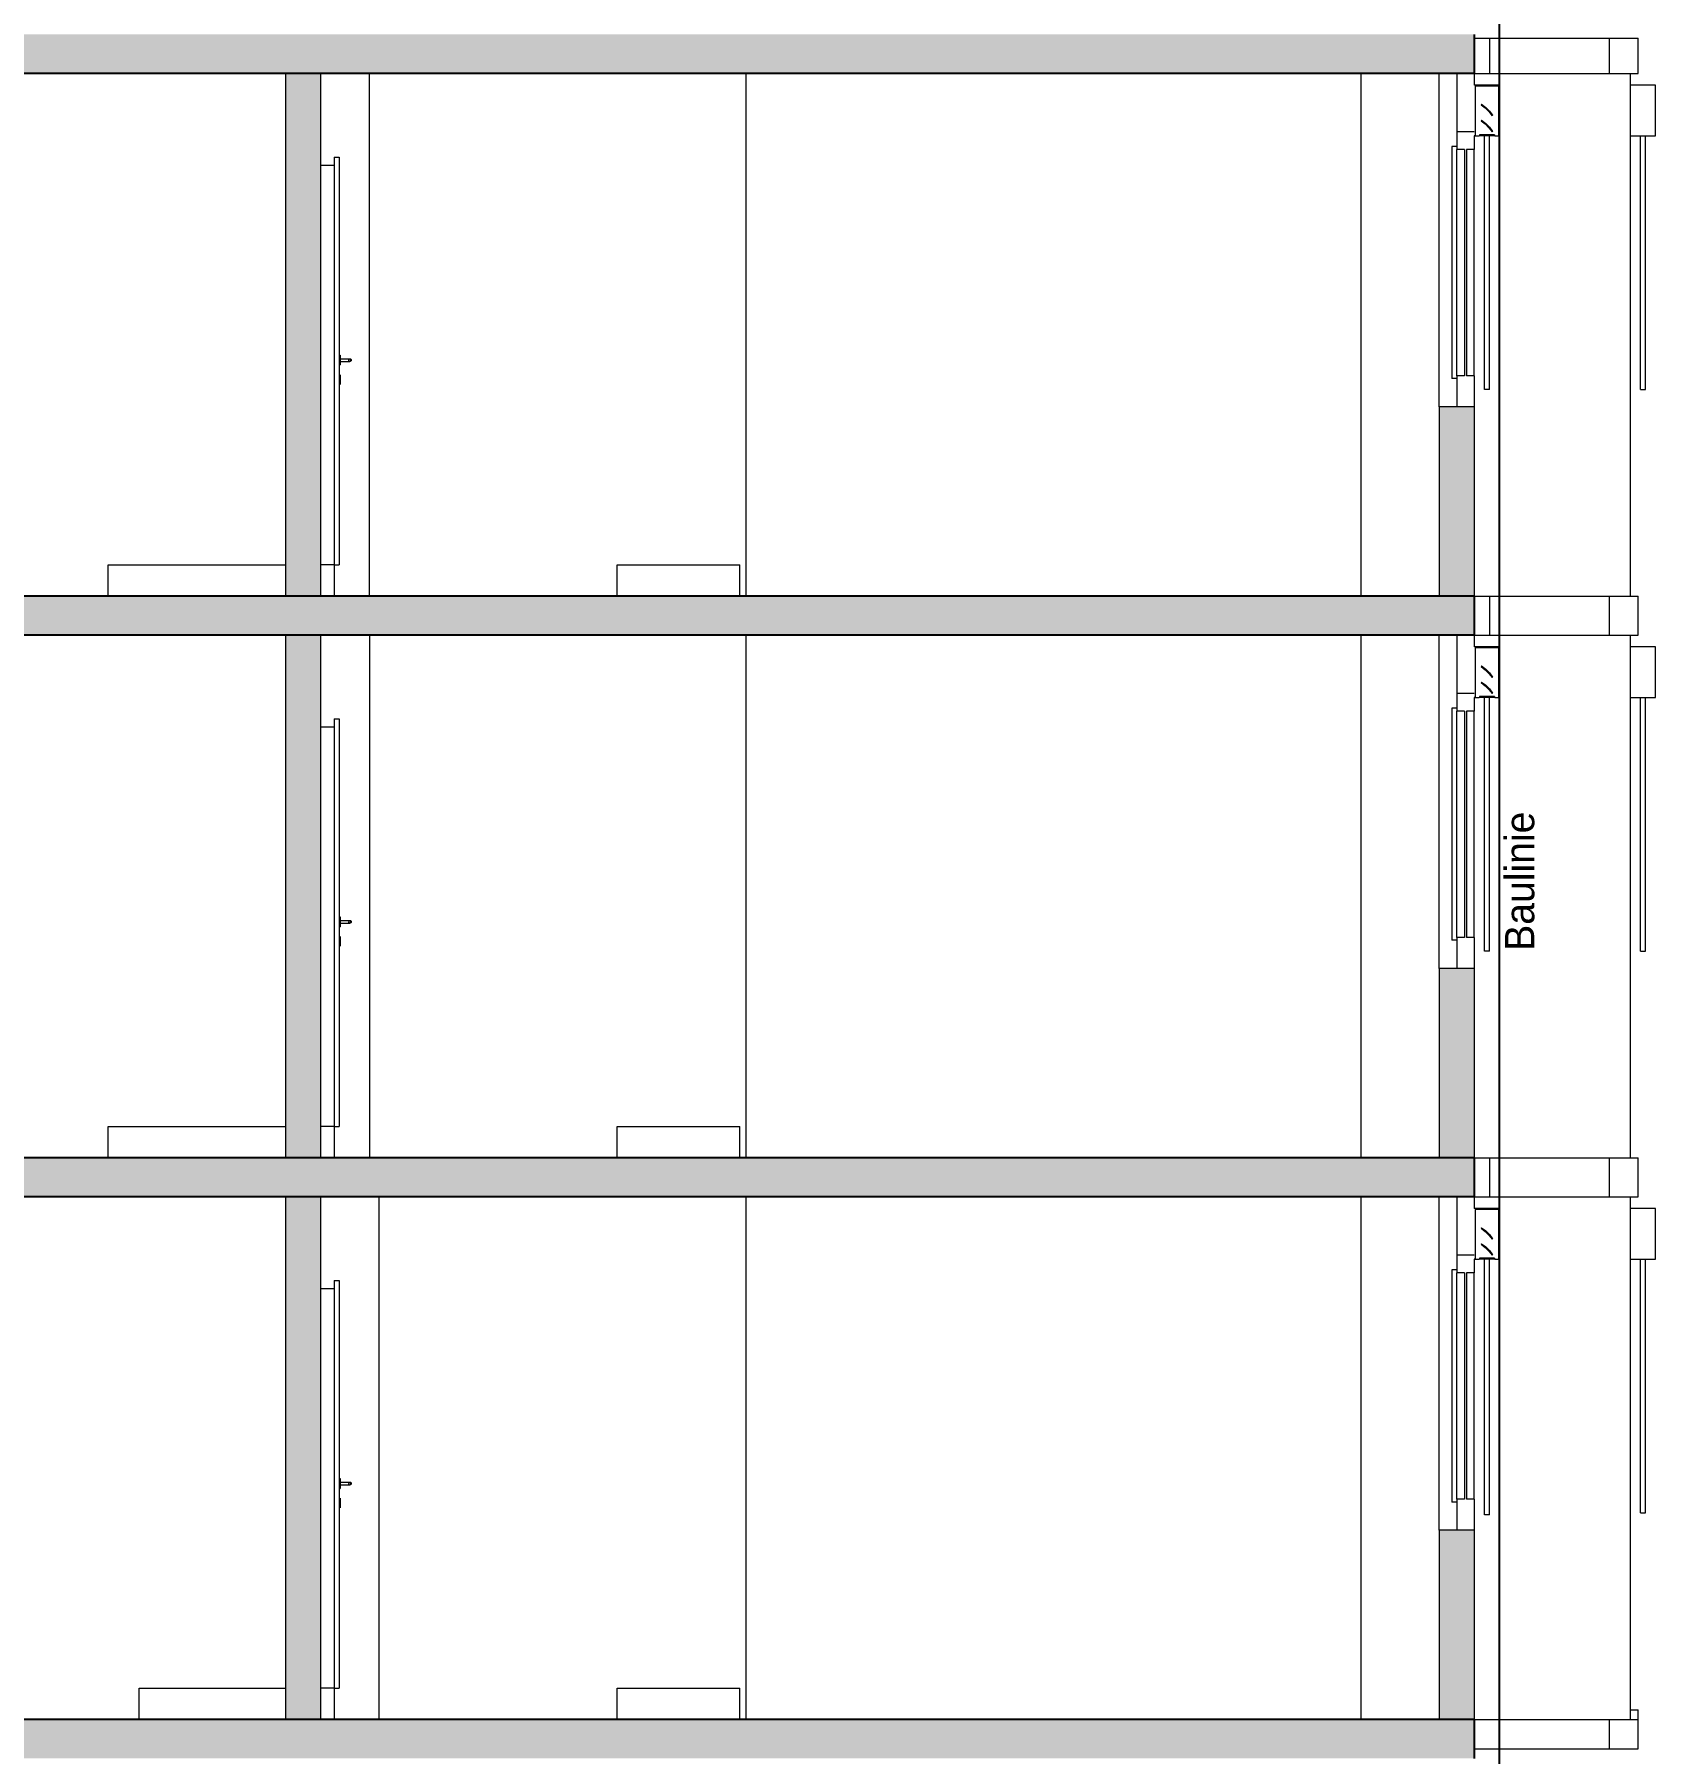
# Model space of a CAD drawing. Header units: metres. Extents: x -35.7 to 3.2, y -7 to 21.9.
# Drawn here: x -7.51 to 0.8, y 2.7 to 11.51 of the extents above; entities that cross this region are included whole.
import ezdxf

# ---------------------------------------------------------------- set-up
doc = ezdxf.new("R2010")
doc.units = ezdxf.units.M
doc.header["$MEASUREMENT"] = 0
for name, color, linetype in [('B_Schnitt B Garagenrampe RB_1_110 Wand Aussen', 7, 'Continuous'), ('B_Schnitt B Garagenrampe RB_1_120 Wand Innen tragend', 7, 'Continuous'), ('B_Schnitt B Garagenrampe RB_1_210 Decke', 7, 'Continuous'), ('B_Schnitt B Garagenrampe RB_1_270 Deckendurchbruchsymbol', 7, 'Continuous'), ('B_Schnitt B Garagenrampe RB_1_840 Baulinien', 7, 'Continuous'), ('B_Schnitt B Garagenrampe RB_1_Neubau_840 Baulinien', 7, 'Continuous')]:
    doc.layers.add(name, color=color, linetype=linetype)
doc.styles.add('ERSTELLTER_STIL_1', font='')
doc.styles.get('ERSTELLTER_STIL_1').set_extended_font_data('Eurostile')

msp = doc.modelspace()

# ---------------------------------------------------------------- hatches: boundary and pattern name
at = {"layer": 'B_Schnitt B Garagenrampe RB_1_110 Wand Aussen', "linetype": 'Continuous', "lineweight": 0, "true_color": 0x000000}
for points in [[(-0.13, 8.63), (-0.13, 9.6), (-0.31, 9.6), (-0.31, 8.63)], [(-0.13, 5.75), (-0.13, 6.72), (-0.31, 6.72), (-0.31, 5.75)], [(-0.13, 2.87), (-0.13, 3.84), (-0.31, 3.84), (-0.31, 2.87)]]:
    msp.add_hatch(color=18, dxfattribs=at).paths.add_polyline_path(points)
at = {"layer": 'B_Schnitt B Garagenrampe RB_1_120 Wand Innen tragend', "linetype": 'Continuous', "lineweight": 0, "true_color": 0x000000}
for points in [[(-6.045, 11.31), (-6.225, 11.31), (-6.225, 8.63), (-6.045, 8.63)], [(-6.045, 8.43), (-6.225, 8.43), (-6.225, 5.75), (-6.045, 5.75)], [(-6.045, 5.55), (-6.225, 5.55), (-6.225, 2.87), (-6.045, 2.87)]]:
    msp.add_hatch(color=18, dxfattribs=at).paths.add_polyline_path(points)
at = {"layer": 'B_Schnitt B Garagenrampe RB_1_210 Decke', "linetype": 'Continuous', "lineweight": 0, "true_color": 0x000000}
for points in [[(-14.87, 11.51), (-14.87, 11.31), (-0.13, 11.31), (-0.13, 11.51)], [(-14.87, 8.43), (-0.13, 8.43), (-0.13, 8.63), (-14.87, 8.63)], [(-14.87, 5.55), (-0.13, 5.55), (-0.13, 5.75), (-14.87, 5.75)], [(-14.87, 2.67), (-0.13, 2.67), (-0.13, 2.87), (-14.87, 2.87)]]:
    msp.add_hatch(color=18, dxfattribs=at).paths.add_polyline_path(points)

# ---------------------------------------------------------------- linework, layer by layer
at = {"layer": 'B_Schnitt B Garagenrampe RB_1_110 Wand Aussen', "color": 7, "linetype": 'Continuous', "lineweight": 18, "ltscale": 1000}
for p, q in [((-0.71, 8.63), (-0.71, 11.31)), ((-0.31, 9.6), (-0.31, 11.31)), ((0.67, 11.31), (0.67, 8.63)), ((-0.31, 9.6), (-0.31, 8.63)), ((-0.13, 9.6), (-0.13, 8.63)), ((-0.71, 5.75), (-0.71, 8.43)), ((-0.31, 6.72), (-0.31, 8.43)), ((0.67, 8.43), (0.67, 5.75)), ((-0.31, 6.72), (-0.31, 5.75)), ((-0.13, 6.72), (-0.13, 5.75)), ((-0.71, 2.87), (-0.71, 5.55)), ((-0.31, 3.84), (-0.31, 5.55)), ((0.67, 5.55), (0.67, 2.87)), ((-0.31, 3.84), (-0.31, 2.87)), ((-0.13, 3.84), (-0.13, 2.87))]:
    msp.add_line(p, q, dxfattribs=at)
at = {"layer": 'B_Schnitt B Garagenrampe RB_1_110 Wand Aussen', "color": 7, "linetype": 'Continuous', "lineweight": 13, "ltscale": 1000}
for p, q in [((-0.22, 11.31), (-0.22, 10.92)), ((-0.13, 11.31), (-0.13, 11.25)), ((0, 11.25), (-0.13, 11.25)), ((-0.125, 11.245), (-0.125, 10.99)), ((-0.005, 11.245), (-0.125, 11.245)), ((-0.005, 11.245), (-0.005, 10.99)), ((0, 11.25), (0, 10.99)), ((0.8, 11.25), (0.67, 11.25)), ((0.8, 10.99), (0.8, 11.25)), ((-0.0922, 11.1516), (-0.0943, 11.1495)), ((-0.0922, 11.0694), (-0.0943, 11.0673)), ((-0.0357, 11.095), (-0.0378, 11.0929)), ((-0.245, 10.935), (-0.245, 9.745)), ((-0.22, 10.935), (-0.245, 10.935)), ((-0.13, 11.01), (-0.22, 11.01)), ((-0.13, 10.99), (-0.13, 10.92)), ((-0.125, 10.99), (-0.13, 10.99)), ((-0.125, 10.99), (-0.105, 10.99)), ((-0.105, 10.9915), (-0.105, 10.99)), ((-0.1035, 10.9915), (-0.105, 10.9915)), ((-0.025, 10.99), (-0.105, 10.99)), ((-0.1035, 10.9945), (-0.1035, 10.9915)), ((-0.0265, 10.9945), (-0.1035, 10.9945)), ((-0.0775, 9.69), (-0.0775, 10.99)), ((-0.0525, 9.69), (-0.0525, 10.99)), ((-0.0357, 11.0129), (-0.0378, 11.0107)), ((-0.0265, 10.9945), (-0.0265, 10.9915)), ((-0.025, 10.9915), (-0.0265, 10.9915)), ((-0.025, 10.9915), (-0.025, 10.99)), ((-0.025, 10.99), (-0.005, 10.99)), ((0, 10.99), (-0.005, 10.99)), ((0.67, 10.99), (0.675, 10.99)), ((0.675, 10.99), (0.7225, 10.99)), ((0.7225, 10.99), (0.7475, 10.99)), ((0.7225, 9.69), (0.7225, 10.99)), ((0.7475, 10.99), (0.795, 10.99)), ((0.7475, 9.69), (0.7475, 10.99)), ((0.795, 10.99), (0.8, 10.99)), ((-0.22, 9.76), (-0.22, 10.92)), ((-0.18, 10.92), (-0.22, 10.92)), ((-0.18, 10.92), (-0.18, 9.76)), ((-0.17, 10.92), (-0.17, 9.76)), ((-0.13, 10.92), (-0.17, 10.92)), ((-0.13, 9.76), (-0.13, 10.92)), ((-0.22, 9.745), (-0.245, 9.745)), ((-0.22, 9.76), (-0.22, 9.6)), ((-0.18, 9.76), (-0.22, 9.76)), ((-0.13, 9.76), (-0.17, 9.76)), ((-0.13, 9.76), (-0.13, 9.6)), ((-0.0525, 9.69), (-0.0775, 9.69)), ((0.7225, 9.69), (0.7475, 9.69)), ((-0.22, 8.43), (-0.22, 8.04)), ((-0.13, 8.43), (-0.13, 8.37)), ((0, 8.37), (-0.13, 8.37)), ((-0.125, 8.365), (-0.125, 8.11)), ((-0.005, 8.365), (-0.125, 8.365)), ((-0.005, 8.365), (-0.005, 8.11)), ((0, 8.37), (0, 8.11)), ((0.8, 8.37), (0.67, 8.37)), ((0.8, 8.11), (0.8, 8.37)), ((-0.0922, 8.2716), (-0.0943, 8.2695)), ((-0.0357, 8.215), (-0.0378, 8.2129)), ((-0.13, 8.13), (-0.22, 8.13)), ((-0.13, 8.11), (-0.13, 8.04)), ((-0.125, 8.11), (-0.13, 8.11)), ((-0.125, 8.11), (-0.105, 8.11)), ((-0.105, 8.1115), (-0.105, 8.11)), ((-0.1035, 8.1115), (-0.105, 8.1115)), ((-0.025, 8.11), (-0.105, 8.11)), ((-0.1035, 8.1145), (-0.1035, 8.1115)), ((-0.0265, 8.1145), (-0.1035, 8.1145)), ((-0.0922, 8.1894), (-0.0943, 8.1873)), ((-0.0775, 6.81), (-0.0775, 8.11)), ((-0.0525, 6.81), (-0.0525, 8.11)), ((-0.0357, 8.1329), (-0.0378, 8.1307)), ((-0.0265, 8.1145), (-0.0265, 8.1115)), ((-0.025, 8.1115), (-0.0265, 8.1115)), ((-0.025, 8.1115), (-0.025, 8.11)), ((-0.025, 8.11), (-0.005, 8.11)), ((0, 8.11), (-0.005, 8.11)), ((0.67, 8.11), (0.675, 8.11)), ((0.675, 8.11), (0.7225, 8.11)), ((0.7225, 8.11), (0.7475, 8.11)), ((0.7225, 6.81), (0.7225, 8.11)), ((0.7475, 8.11), (0.795, 8.11)), ((0.7475, 6.81), (0.7475, 8.11)), ((0.795, 8.11), (0.8, 8.11)), ((-0.245, 8.055), (-0.245, 6.865)), ((-0.22, 8.055), (-0.245, 8.055)), ((-0.22, 6.88), (-0.22, 8.04)), ((-0.18, 8.04), (-0.22, 8.04)), ((-0.18, 8.04), (-0.18, 6.88)), ((-0.17, 8.04), (-0.17, 6.88)), ((-0.13, 8.04), (-0.17, 8.04)), ((-0.13, 6.88), (-0.13, 8.04)), ((-0.22, 6.88), (-0.22, 6.72)), ((-0.18, 6.88), (-0.22, 6.88)), ((-0.13, 6.88), (-0.17, 6.88)), ((-0.13, 6.88), (-0.13, 6.72)), ((-0.22, 6.865), (-0.245, 6.865)), ((-0.0525, 6.81), (-0.0775, 6.81)), ((0.7225, 6.81), (0.7475, 6.81)), ((-0.22, 5.55), (-0.22, 5.16)), ((-0.13, 5.55), (-0.13, 5.49)), ((0, 5.49), (-0.13, 5.49)), ((-0.125, 5.485), (-0.125, 5.23)), ((-0.005, 5.485), (-0.125, 5.485)), ((-0.005, 5.485), (-0.005, 5.23)), ((0, 5.49), (0, 5.23)), ((0.8, 5.49), (0.67, 5.49)), ((0.8, 5.23), (0.8, 5.49)), ((-0.0922, 5.3916), (-0.0943, 5.3895)), ((-0.0922, 5.3094), (-0.0943, 5.3073)), ((-0.0357, 5.335), (-0.0378, 5.3329)), ((-0.13, 5.25), (-0.22, 5.25)), ((-0.13, 5.23), (-0.13, 5.16)), ((-0.125, 5.23), (-0.13, 5.23)), ((-0.125, 5.23), (-0.105, 5.23)), ((-0.105, 5.2315), (-0.105, 5.23)), ((-0.1035, 5.2315), (-0.105, 5.2315)), ((-0.025, 5.23), (-0.105, 5.23)), ((-0.1035, 5.2345), (-0.1035, 5.2315)), ((-0.0265, 5.2345), (-0.1035, 5.2345)), ((-0.0775, 3.92), (-0.0775, 5.23)), ((-0.0525, 3.92), (-0.0525, 5.23)), ((-0.0357, 5.2529), (-0.0378, 5.2507)), ((-0.0265, 5.2345), (-0.0265, 5.2315)), ((-0.025, 5.2315), (-0.0265, 5.2315)), ((-0.025, 5.2315), (-0.025, 5.23)), ((-0.025, 5.23), (-0.005, 5.23)), ((0, 5.23), (-0.005, 5.23)), ((0.67, 5.23), (0.675, 5.23)), ((0.675, 5.23), (0.7225, 5.23)), ((0.7225, 5.23), (0.7475, 5.23)), ((0.7225, 3.93), (0.7225, 5.23)), ((0.7475, 5.23), (0.795, 5.23)), ((0.7475, 3.93), (0.7475, 5.23)), ((0.795, 5.23), (0.8, 5.23)), ((-0.245, 5.175), (-0.245, 3.985)), ((-0.22, 5.175), (-0.245, 5.175)), ((-0.22, 4), (-0.22, 5.16)), ((-0.18, 5.16), (-0.22, 5.16)), ((-0.18, 5.16), (-0.18, 4)), ((-0.17, 5.16), (-0.17, 4)), ((-0.13, 5.16), (-0.17, 5.16)), ((-0.13, 4), (-0.13, 5.16)), ((-0.22, 3.985), (-0.245, 3.985)), ((-0.22, 4), (-0.22, 3.84)), ((-0.18, 4), (-0.22, 4)), ((-0.13, 4), (-0.17, 4)), ((-0.13, 4), (-0.13, 3.84)), ((-0.0525, 3.92), (-0.0775, 3.92)), ((0.7225, 3.93), (0.7475, 3.93))]:
    msp.add_line(p, q, dxfattribs=at)
at = {"layer": 'B_Schnitt B Garagenrampe RB_1_110 Wand Aussen', "color": 7, "linetype": 'Continuous', "lineweight": 13, "ltscale": 1000, "flags": 128}
for points in [[(-0.0943, 11.1495), (-0.0734, 11.1327), (-0.0545, 11.1139), (-0.0378, 11.0929)], [(-0.0922, 11.1516), (-0.0712, 11.1349), (-0.0524, 11.116), (-0.0357, 11.095)], [(-0.0943, 11.0673), (-0.0734, 11.0506), (-0.0545, 11.0317), (-0.0378, 11.0107)], [(-0.0922, 11.0694), (-0.0712, 11.0527), (-0.0524, 11.0338), (-0.0357, 11.0129)], [(-0.0943, 8.2695), (-0.0734, 8.2527), (-0.0545, 8.2339), (-0.0378, 8.2129)], [(-0.0922, 8.2716), (-0.0712, 8.2549), (-0.0524, 8.236), (-0.0357, 8.215)], [(-0.0943, 8.1873), (-0.0734, 8.1706), (-0.0545, 8.1517), (-0.0378, 8.1307)], [(-0.0922, 8.1894), (-0.0712, 8.1727), (-0.0524, 8.1538), (-0.0357, 8.1329)], [(-0.0943, 5.3895), (-0.0734, 5.3727), (-0.0545, 5.3539), (-0.0378, 5.3329)], [(-0.0922, 5.3916), (-0.0712, 5.3749), (-0.0524, 5.356), (-0.0357, 5.335)], [(-0.0943, 5.3073), (-0.0734, 5.2906), (-0.0545, 5.2717), (-0.0378, 5.2507)], [(-0.0922, 5.3094), (-0.0712, 5.2927), (-0.0524, 5.2738), (-0.0357, 5.2529)]]:
    msp.add_lwpolyline(points, dxfattribs=at)
at = {"layer": 'B_Schnitt B Garagenrampe RB_1_110 Wand Aussen', "color": 7, "linetype": 'Continuous', "lineweight": 18, "ltscale": 1000, "flags": 128}
for points in [[(-0.13, 9.6), (-0.22, 9.6), (-0.31, 9.6)], [(-0.13, 6.72), (-0.22, 6.72), (-0.31, 6.72)], [(-0.13, 3.84), (-0.22, 3.84), (-0.31, 3.84)]]:
    msp.add_lwpolyline(points, dxfattribs=at)
at = {"layer": 'B_Schnitt B Garagenrampe RB_1_120 Wand Innen tragend', "color": 7, "linetype": 'Continuous', "lineweight": 18, "ltscale": 1000}
for p, q in [((-6.225, 11.31), (-6.225, 8.63)), ((-6.045, 11.31), (-6.045, 8.63)), ((-5.795, 8.63), (-5.795, 11.31)), ((-3.865, 11.31), (-3.865, 8.63)), ((-6.225, 8.43), (-6.225, 5.75)), ((-6.045, 8.43), (-6.045, 5.75)), ((-5.795, 8.43), (-5.795, 5.75)), ((-3.865, 8.43), (-3.865, 5.75)), ((-6.225, 5.55), (-6.225, 2.87)), ((-6.045, 5.55), (-6.045, 2.87)), ((-5.745, 2.87), (-5.745, 5.55)), ((-3.865, 5.55), (-3.865, 2.87))]:
    msp.add_line(p, q, dxfattribs=at)
at = {"layer": 'B_Schnitt B Garagenrampe RB_1_120 Wand Innen tragend', "color": 7, "linetype": 'Continuous', "lineweight": 13, "ltscale": 1000}
for p, q in [((-5.975, 10.88), (-5.975, 8.79)), ((-5.975, 10.88), (-5.95, 10.88)), ((-5.95, 10.88), (-5.95, 8.79)), ((-6.045, 10.84), (-6.015, 10.84)), ((-6.015, 10.84), (-5.975, 10.84)), ((-5.95, 9.865), (-5.945, 9.865)), ((-5.95, 9.815), (-5.945, 9.815)), ((-5.945, 9.865), (-5.945, 9.8646)), ((-5.945, 9.8646), (-5.945, 9.8635)), ((-5.945, 9.8635), (-5.945, 9.8617)), ((-5.945, 9.8617), (-5.945, 9.8592)), ((-5.945, 9.8592), (-5.945, 9.8561)), ((-5.945, 9.8561), (-5.945, 9.8525)), ((-5.945, 9.8525), (-5.945, 9.8486)), ((-5.945, 9.8486), (-5.945, 9.8443)), ((-5.945, 9.847), (-5.914, 9.847)), ((-5.945, 9.8443), (-5.945, 9.84)), ((-5.945, 9.84), (-5.945, 9.8357)), ((-5.945, 9.8357), (-5.945, 9.8314)), ((-5.945, 9.833), (-5.914, 9.833)), ((-5.945, 9.8314), (-5.945, 9.8275)), ((-5.945, 9.8275), (-5.945, 9.8239)), ((-5.945, 9.8239), (-5.945, 9.8208)), ((-5.945, 9.8208), (-5.945, 9.8183)), ((-5.945, 9.8183), (-5.945, 9.8165)), ((-5.945, 9.8165), (-5.945, 9.8154)), ((-5.945, 9.8154), (-5.945, 9.815)), ((-5.914, 9.847), (-5.9045, 9.847)), ((-5.914, 9.833), (-5.9045, 9.833)), ((-5.9045, 9.847), (-5.8975, 9.847)), ((-5.9045, 9.833), (-5.8975, 9.833)), ((-5.9027, 9.8461), (-5.9022, 9.8454)), ((-5.9022, 9.8346), (-5.9027, 9.8339)), ((-5.9022, 9.8454), (-5.9017, 9.8445)), ((-5.9017, 9.8355), (-5.9022, 9.8346)), ((-5.9017, 9.8445), (-5.9014, 9.8435)), ((-5.9014, 9.8365), (-5.9017, 9.8355)), ((-5.9014, 9.8435), (-5.9011, 9.8424)), ((-5.9011, 9.8376), (-5.9014, 9.8365)), ((-5.9011, 9.8424), (-5.9009, 9.8412)), ((-5.9009, 9.8388), (-5.9011, 9.8376)), ((-5.9009, 9.8412), (-5.9009, 9.84)), ((-5.9009, 9.84), (-5.9009, 9.8388)), ((-5.8975, 9.847), (-5.895, 9.847)), ((-5.8975, 9.833), (-5.895, 9.833)), ((-5.895, 9.847), (-5.8938, 9.8469)), ((-5.8938, 9.8331), (-5.895, 9.833)), ((-5.8944, 9.8461), (-5.8935, 9.8454)), ((-5.8935, 9.8346), (-5.8944, 9.8339)), ((-5.8938, 9.8469), (-5.8926, 9.8466)), ((-5.8926, 9.8334), (-5.8938, 9.8331)), ((-5.8935, 9.8454), (-5.8927, 9.8445)), ((-5.8927, 9.8355), (-5.8935, 9.8346)), ((-5.8927, 9.8445), (-5.8921, 9.8435)), ((-5.8921, 9.8365), (-5.8927, 9.8355)), ((-5.8926, 9.8466), (-5.8915, 9.8461)), ((-5.8915, 9.8339), (-5.8926, 9.8334)), ((-5.8921, 9.8435), (-5.8916, 9.8424)), ((-5.8916, 9.8376), (-5.8921, 9.8365)), ((-5.8916, 9.8424), (-5.8914, 9.8412)), ((-5.8914, 9.8388), (-5.8916, 9.8376)), ((-5.8915, 9.8461), (-5.8905, 9.8454)), ((-5.8905, 9.8346), (-5.8915, 9.8339)), ((-5.8914, 9.8412), (-5.8913, 9.84)), ((-5.8913, 9.84), (-5.8914, 9.8388)), ((-5.8905, 9.8454), (-5.8896, 9.8445)), ((-5.8896, 9.8355), (-5.8905, 9.8346)), ((-5.8896, 9.8445), (-5.8889, 9.8435)), ((-5.8889, 9.8365), (-5.8896, 9.8355)), ((-5.8889, 9.8435), (-5.8884, 9.8424)), ((-5.8884, 9.8376), (-5.8889, 9.8365)), ((-5.8884, 9.8424), (-5.8881, 9.8412)), ((-5.8881, 9.8388), (-5.8884, 9.8376)), ((-5.8881, 9.8412), (-5.888, 9.84)), ((-5.888, 9.84), (-5.8881, 9.8388)), ((-5.945, 9.765), (-5.945, 9.7646)), ((-5.945, 9.7646), (-5.945, 9.7635)), ((-5.945, 9.7635), (-5.945, 9.7617)), ((-5.945, 9.7617), (-5.945, 9.7592)), ((-5.945, 9.7592), (-5.945, 9.7561)), ((-5.945, 9.7561), (-5.945, 9.7525)), ((-5.945, 9.7525), (-5.945, 9.7486)), ((-5.945, 9.7486), (-5.945, 9.7443)), ((-5.945, 9.7443), (-5.945, 9.74)), ((-5.945, 9.74), (-5.945, 9.7357)), ((-5.945, 9.7357), (-5.945, 9.7314)), ((-5.945, 9.7314), (-5.945, 9.7275)), ((-5.945, 9.7275), (-5.945, 9.7239)), ((-5.945, 9.7239), (-5.945, 9.7208)), ((-5.945, 9.7208), (-5.945, 9.7183)), ((-5.945, 9.7183), (-5.945, 9.7165)), ((-5.945, 9.7165), (-5.945, 9.7154)), ((-5.945, 9.7154), (-5.945, 9.715)), ((-5.975, 8.79), (-6.045, 8.79)), ((-5.975, 8.79), (-5.975, 8.63)), ((-5.975, 8.79), (-5.95, 8.79)), ((-6.045, 7.96), (-6.015, 7.96)), ((-6.015, 7.96), (-5.975, 7.96)), ((-5.975, 8), (-5.975, 5.91)), ((-5.975, 8), (-5.95, 8)), ((-5.95, 8), (-5.95, 5.91)), ((-5.95, 6.985), (-5.945, 6.985)), ((-5.945, 6.985), (-5.945, 6.9846)), ((-5.945, 6.9846), (-5.945, 6.9835)), ((-5.945, 6.9835), (-5.945, 6.9817)), ((-5.945, 6.9817), (-5.945, 6.9792)), ((-5.945, 6.9792), (-5.945, 6.9761)), ((-5.945, 6.9761), (-5.945, 6.9725)), ((-5.945, 6.9725), (-5.945, 6.9686)), ((-5.945, 6.9686), (-5.945, 6.9643)), ((-5.945, 6.967), (-5.914, 6.967)), ((-5.945, 6.9643), (-5.945, 6.96)), ((-5.914, 6.967), (-5.9045, 6.967)), ((-5.9045, 6.967), (-5.8975, 6.967)), ((-5.9027, 6.9661), (-5.9022, 6.9654)), ((-5.9022, 6.9654), (-5.9017, 6.9645)), ((-5.9017, 6.9645), (-5.9014, 6.9635)), ((-5.8975, 6.967), (-5.895, 6.967)), ((-5.895, 6.967), (-5.8938, 6.9669)), ((-5.8944, 6.9661), (-5.8935, 6.9654)), ((-5.8938, 6.9669), (-5.8926, 6.9666)), ((-5.8935, 6.9654), (-5.8927, 6.9645)), ((-5.8927, 6.9645), (-5.8921, 6.9635)), ((-5.8926, 6.9666), (-5.8915, 6.9661)), ((-5.8915, 6.9661), (-5.8905, 6.9654)), ((-5.8905, 6.9654), (-5.8896, 6.9645)), ((-5.8896, 6.9645), (-5.8889, 6.9635)), ((-5.95, 6.935), (-5.945, 6.935)), ((-5.945, 6.96), (-5.945, 6.9557)), ((-5.945, 6.9557), (-5.945, 6.9514)), ((-5.945, 6.953), (-5.914, 6.953)), ((-5.945, 6.9514), (-5.945, 6.9475)), ((-5.945, 6.9475), (-5.945, 6.9439)), ((-5.945, 6.9439), (-5.945, 6.9408)), ((-5.945, 6.9408), (-5.945, 6.9383)), ((-5.945, 6.9383), (-5.945, 6.9365)), ((-5.945, 6.9365), (-5.945, 6.9354)), ((-5.945, 6.9354), (-5.945, 6.935)), ((-5.945, 6.885), (-5.945, 6.8846)), ((-5.945, 6.8846), (-5.945, 6.8835)), ((-5.945, 6.8835), (-5.945, 6.8817)), ((-5.945, 6.8817), (-5.945, 6.8792)), ((-5.945, 6.8792), (-5.945, 6.8761)), ((-5.945, 6.8761), (-5.945, 6.8725)), ((-5.914, 6.953), (-5.9045, 6.953)), ((-5.9045, 6.953), (-5.8975, 6.953)), ((-5.9022, 6.9546), (-5.9027, 6.9539)), ((-5.9017, 6.9555), (-5.9022, 6.9546)), ((-5.9014, 6.9565), (-5.9017, 6.9555)), ((-5.9014, 6.9635), (-5.9011, 6.9624)), ((-5.9011, 6.9576), (-5.9014, 6.9565)), ((-5.9011, 6.9624), (-5.9009, 6.9612)), ((-5.9009, 6.9588), (-5.9011, 6.9576)), ((-5.9009, 6.9612), (-5.9009, 6.96)), ((-5.9009, 6.96), (-5.9009, 6.9588)), ((-5.8975, 6.953), (-5.895, 6.953)), ((-5.8938, 6.9531), (-5.895, 6.953)), ((-5.8935, 6.9546), (-5.8944, 6.9539)), ((-5.8926, 6.9534), (-5.8938, 6.9531)), ((-5.8927, 6.9555), (-5.8935, 6.9546)), ((-5.8921, 6.9565), (-5.8927, 6.9555)), ((-5.8915, 6.9539), (-5.8926, 6.9534)), ((-5.8921, 6.9635), (-5.8916, 6.9624)), ((-5.8916, 6.9576), (-5.8921, 6.9565)), ((-5.8916, 6.9624), (-5.8914, 6.9612)), ((-5.8914, 6.9588), (-5.8916, 6.9576)), ((-5.8905, 6.9546), (-5.8915, 6.9539)), ((-5.8914, 6.9612), (-5.8913, 6.96)), ((-5.8913, 6.96), (-5.8914, 6.9588)), ((-5.8896, 6.9555), (-5.8905, 6.9546)), ((-5.8889, 6.9565), (-5.8896, 6.9555)), ((-5.8889, 6.9635), (-5.8884, 6.9624)), ((-5.8884, 6.9576), (-5.8889, 6.9565)), ((-5.8884, 6.9624), (-5.8881, 6.9612)), ((-5.8881, 6.9588), (-5.8884, 6.9576)), ((-5.8881, 6.9612), (-5.888, 6.96)), ((-5.888, 6.96), (-5.8881, 6.9588)), ((-5.945, 6.8725), (-5.945, 6.8686)), ((-5.945, 6.8686), (-5.945, 6.8643)), ((-5.945, 6.8643), (-5.945, 6.86)), ((-5.945, 6.86), (-5.945, 6.8557)), ((-5.945, 6.8557), (-5.945, 6.8514)), ((-5.945, 6.8514), (-5.945, 6.8475)), ((-5.945, 6.8475), (-5.945, 6.8439)), ((-5.945, 6.8439), (-5.945, 6.8408)), ((-5.945, 6.8408), (-5.945, 6.8383)), ((-5.945, 6.8383), (-5.945, 6.8365)), ((-5.945, 6.8365), (-5.945, 6.8354)), ((-5.945, 6.8354), (-5.945, 6.835)), ((-5.975, 5.91), (-6.045, 5.91)), ((-5.975, 5.91), (-5.975, 5.75)), ((-5.975, 5.91), (-5.95, 5.91)), ((-5.975, 5.12), (-5.975, 3.03)), ((-5.975, 5.12), (-5.95, 5.12)), ((-5.95, 5.12), (-5.95, 3.03)), ((-6.045, 5.08), (-6.015, 5.08)), ((-6.015, 5.08), (-5.975, 5.08)), ((-5.95, 4.105), (-5.945, 4.105)), ((-5.95, 4.055), (-5.945, 4.055)), ((-5.945, 4.105), (-5.945, 4.1046)), ((-5.945, 4.1046), (-5.945, 4.1035)), ((-5.945, 4.1035), (-5.945, 4.1017)), ((-5.945, 4.1017), (-5.945, 4.0992)), ((-5.945, 4.0992), (-5.945, 4.0961)), ((-5.945, 4.0961), (-5.945, 4.0925)), ((-5.945, 4.0925), (-5.945, 4.0886)), ((-5.945, 4.0886), (-5.945, 4.0843)), ((-5.945, 4.087), (-5.914, 4.087)), ((-5.945, 4.0843), (-5.945, 4.08)), ((-5.945, 4.08), (-5.945, 4.0757)), ((-5.945, 4.0757), (-5.945, 4.0714)), ((-5.945, 4.073), (-5.914, 4.073)), ((-5.945, 4.0714), (-5.945, 4.0675)), ((-5.945, 4.0675), (-5.945, 4.0639)), ((-5.945, 4.0639), (-5.945, 4.0608)), ((-5.945, 4.0608), (-5.945, 4.0583)), ((-5.945, 4.0583), (-5.945, 4.0565)), ((-5.945, 4.0565), (-5.945, 4.0554)), ((-5.945, 4.0554), (-5.945, 4.055)), ((-5.914, 4.087), (-5.9045, 4.087)), ((-5.914, 4.073), (-5.9045, 4.073)), ((-5.9045, 4.087), (-5.8975, 4.087)), ((-5.9045, 4.073), (-5.8975, 4.073)), ((-5.9027, 4.0861), (-5.9022, 4.0854)), ((-5.9022, 4.0746), (-5.9027, 4.0739)), ((-5.9022, 4.0854), (-5.9017, 4.0845)), ((-5.9017, 4.0755), (-5.9022, 4.0746)), ((-5.9017, 4.0845), (-5.9014, 4.0835)), ((-5.9014, 4.0765), (-5.9017, 4.0755)), ((-5.9014, 4.0835), (-5.9011, 4.0824)), ((-5.9011, 4.0776), (-5.9014, 4.0765)), ((-5.9011, 4.0824), (-5.9009, 4.0812)), ((-5.9009, 4.0788), (-5.9011, 4.0776)), ((-5.9009, 4.0812), (-5.9009, 4.08)), ((-5.9009, 4.08), (-5.9009, 4.0788)), ((-5.8975, 4.087), (-5.895, 4.087)), ((-5.8975, 4.073), (-5.895, 4.073)), ((-5.895, 4.087), (-5.8938, 4.0869)), ((-5.8938, 4.0731), (-5.895, 4.073)), ((-5.8944, 4.0861), (-5.8935, 4.0854)), ((-5.8935, 4.0746), (-5.8944, 4.0739)), ((-5.8938, 4.0869), (-5.8926, 4.0866)), ((-5.8926, 4.0734), (-5.8938, 4.0731)), ((-5.8935, 4.0854), (-5.8927, 4.0845)), ((-5.8927, 4.0755), (-5.8935, 4.0746)), ((-5.8927, 4.0845), (-5.8921, 4.0835)), ((-5.8921, 4.0765), (-5.8927, 4.0755)), ((-5.8926, 4.0866), (-5.8915, 4.0861)), ((-5.8915, 4.0739), (-5.8926, 4.0734)), ((-5.8921, 4.0835), (-5.8916, 4.0824)), ((-5.8916, 4.0776), (-5.8921, 4.0765)), ((-5.8916, 4.0824), (-5.8914, 4.0812)), ((-5.8914, 4.0788), (-5.8916, 4.0776)), ((-5.8915, 4.0861), (-5.8905, 4.0854)), ((-5.8905, 4.0746), (-5.8915, 4.0739)), ((-5.8914, 4.0812), (-5.8913, 4.08)), ((-5.8913, 4.08), (-5.8914, 4.0788)), ((-5.8905, 4.0854), (-5.8896, 4.0845)), ((-5.8896, 4.0755), (-5.8905, 4.0746)), ((-5.8896, 4.0845), (-5.8889, 4.0835)), ((-5.8889, 4.0765), (-5.8896, 4.0755)), ((-5.8889, 4.0835), (-5.8884, 4.0824)), ((-5.8884, 4.0776), (-5.8889, 4.0765)), ((-5.8884, 4.0824), (-5.8881, 4.0812)), ((-5.8881, 4.0788), (-5.8884, 4.0776)), ((-5.8881, 4.0812), (-5.888, 4.08)), ((-5.888, 4.08), (-5.8881, 4.0788)), ((-5.945, 4.005), (-5.945, 4.0046)), ((-5.945, 4.0046), (-5.945, 4.0035)), ((-5.945, 4.0035), (-5.945, 4.0017)), ((-5.945, 4.0017), (-5.945, 3.9992)), ((-5.945, 3.9992), (-5.945, 3.9961)), ((-5.945, 3.9961), (-5.945, 3.9925)), ((-5.945, 3.9925), (-5.945, 3.9886)), ((-5.945, 3.9886), (-5.945, 3.9843)), ((-5.945, 3.9843), (-5.945, 3.98)), ((-5.945, 3.98), (-5.945, 3.9757)), ((-5.945, 3.9757), (-5.945, 3.9714)), ((-5.945, 3.9714), (-5.945, 3.9675)), ((-5.945, 3.9675), (-5.945, 3.9639)), ((-5.945, 3.9639), (-5.945, 3.9608)), ((-5.945, 3.9608), (-5.945, 3.9583)), ((-5.945, 3.9583), (-5.945, 3.9565)), ((-5.945, 3.9565), (-5.945, 3.9554)), ((-5.945, 3.9554), (-5.945, 3.955)), ((-5.975, 3.03), (-6.045, 3.03)), ((-5.975, 3.03), (-5.975, 2.87)), ((-5.975, 3.03), (-5.95, 3.03))]:
    msp.add_line(p, q, dxfattribs=at)
at = {"layer": 'B_Schnitt B Garagenrampe RB_1_210 Decke', "color": 7, "linetype": 'Continuous', "lineweight": 25, "ltscale": 1000}
for p, q in [((-0.13, 11.51), (-0.13, 11.31)), ((-6.045, 11.31), (-6.225, 11.31)), ((-6.045, 8.63), (-6.225, 8.63)), ((-0.31, 8.63), (-6.045, 8.63)), ((-0.13, 8.63), (-0.31, 8.63)), ((-0.13, 8.63), (-0.13, 8.43)), ((-6.045, 8.43), (-6.225, 8.43)), ((-6.045, 5.75), (-6.225, 5.75)), ((-0.31, 5.75), (-6.045, 5.75)), ((-0.13, 5.75), (-0.31, 5.75)), ((-0.13, 5.75), (-0.13, 5.55)), ((-6.045, 5.55), (-6.225, 5.55)), ((-6.045, 2.87), (-6.225, 2.87)), ((-0.31, 2.87), (-6.045, 2.87)), ((-0.13, 2.87), (-0.31, 2.87)), ((-0.13, 2.87), (-0.13, 2.67))]:
    msp.add_line(p, q, dxfattribs=at)
at = {"layer": 'B_Schnitt B Garagenrampe RB_1_210 Decke', "color": 7, "linetype": 'Continuous', "lineweight": 13, "ltscale": 1000}
for p, q in [((-0.13, 11.49), (-0.05, 11.49)), ((-0.05, 11.49), (0.5633, 11.49)), ((-0.05, 11.31), (-0.05, 11.49)), ((0.5633, 11.49), (0.71, 11.49)), ((0.5633, 11.31), (0.5633, 11.49)), ((0.71, 11.31), (0.71, 11.49)), ((-0.13, 11.31), (-0.05, 11.31)), ((-0.05, 11.31), (0.5633, 11.31)), ((0.5633, 11.31), (0.71, 11.31)), ((-0.13, 8.63), (-0.05, 8.63)), ((-0.05, 8.63), (0.5633, 8.63)), ((-0.05, 8.43), (-0.05, 8.63)), ((0.5633, 8.63), (0.71, 8.63)), ((0.5633, 8.43), (0.5633, 8.63)), ((0.71, 8.43), (0.71, 8.63)), ((-0.13, 8.43), (-0.05, 8.43)), ((-0.05, 8.43), (0.5633, 8.43)), ((0.5633, 8.43), (0.71, 8.43)), ((-0.13, 5.75), (-0.05, 5.75)), ((-0.05, 5.75), (0.5633, 5.75)), ((-0.05, 5.55), (-0.05, 5.75)), ((0.5633, 5.75), (0.71, 5.75)), ((0.5633, 5.55), (0.5633, 5.75)), ((0.71, 5.55), (0.71, 5.75)), ((-0.13, 5.55), (-0.05, 5.55)), ((-0.05, 5.55), (0.5633, 5.55)), ((0.5633, 5.55), (0.71, 5.55)), ((0.67, 2.92), (0.71, 2.92)), ((0.71, 2.87), (0.71, 2.92)), ((-0.13, 2.87), (0.5633, 2.87)), ((0.5633, 2.87), (0.71, 2.87)), ((0.5633, 2.72), (0.5633, 2.87)), ((0.71, 2.72), (0.71, 2.87)), ((-0.13, 2.72), (0.5633, 2.72)), ((0.5633, 2.72), (0.71, 2.72))]:
    msp.add_line(p, q, dxfattribs=at)
at = {"layer": 'B_Schnitt B Garagenrampe RB_1_210 Decke', "color": 7, "linetype": 'Continuous', "lineweight": 25, "ltscale": 1000, "flags": 128}
for points in [[(-6.225, 11.31), (-14.78, 11.31), (-14.87, 11.31)], [(-0.13, 11.31), (-0.22, 11.31), (-6.045, 11.31)], [(-6.225, 8.63), (-14.78, 8.63), (-14.87, 8.63)], [(-6.225, 8.43), (-14.78, 8.43), (-14.87, 8.43)], [(-0.13, 8.43), (-0.22, 8.43), (-6.045, 8.43)], [(-6.225, 5.75), (-14.78, 5.75), (-14.87, 5.75)], [(-6.225, 5.55), (-14.78, 5.55), (-14.87, 5.55)], [(-0.13, 5.55), (-0.22, 5.55), (-6.045, 5.55)], [(-6.225, 2.87), (-14.78, 2.87), (-14.87, 2.87)]]:
    msp.add_lwpolyline(points, dxfattribs=at)
at = {"layer": 'B_Schnitt B Garagenrampe RB_1_270 Deckendurchbruchsymbol', "color": 7, "linetype": 'Continuous', "lineweight": 13, "ltscale": 1000}
for p, q in [((-7.135, 8.79), (-6.225, 8.79)), ((-7.135, 8.63), (-7.135, 8.79)), ((-4.525, 8.79), (-3.895, 8.79)), ((-4.525, 8.63), (-4.525, 8.79)), ((-3.895, 8.63), (-3.895, 8.79)), ((-7.135, 5.91), (-6.225, 5.91)), ((-7.135, 5.75), (-7.135, 5.91)), ((-4.525, 5.91), (-3.895, 5.91)), ((-4.525, 5.75), (-4.525, 5.91)), ((-3.895, 5.75), (-3.895, 5.91)), ((-6.975, 3.03), (-6.225, 3.03)), ((-6.975, 2.87), (-6.975, 3.03)), ((-4.525, 3.03), (-3.895, 3.03)), ((-4.525, 2.87), (-4.525, 3.03)), ((-3.895, 2.87), (-3.895, 3.03))]:
    msp.add_line(p, q, dxfattribs=at)
at = {"layer": 'B_Schnitt B Garagenrampe RB_1_Neubau_840 Baulinien', "color": 1, "linetype": 'Continuous', "lineweight": 25, "ltscale": 1000, "true_color": 0xfb0106}
msp.add_line((0, -6.95), (0, 21.5), dxfattribs=at)

# ---------------------------------------------------------------- texts
at = {"layer": 'B_Schnitt B Garagenrampe RB_1_840 Baulinien', "color": 1, "linetype": 'Continuous', "lineweight": 0, "insert": (0.1039, 7.1679), "char_height": 0.15, "attachment_point": 5, "rotation": 90, "style": 'ERSTELLTER_STIL_1'}
msp.add_mtext('\\A1;{\\pqc;\\fEurostile|b0|i0|c0|p0;\\W1.000000;Baulinie}', dxfattribs=at)

doc.saveas('drawing.dxf')
